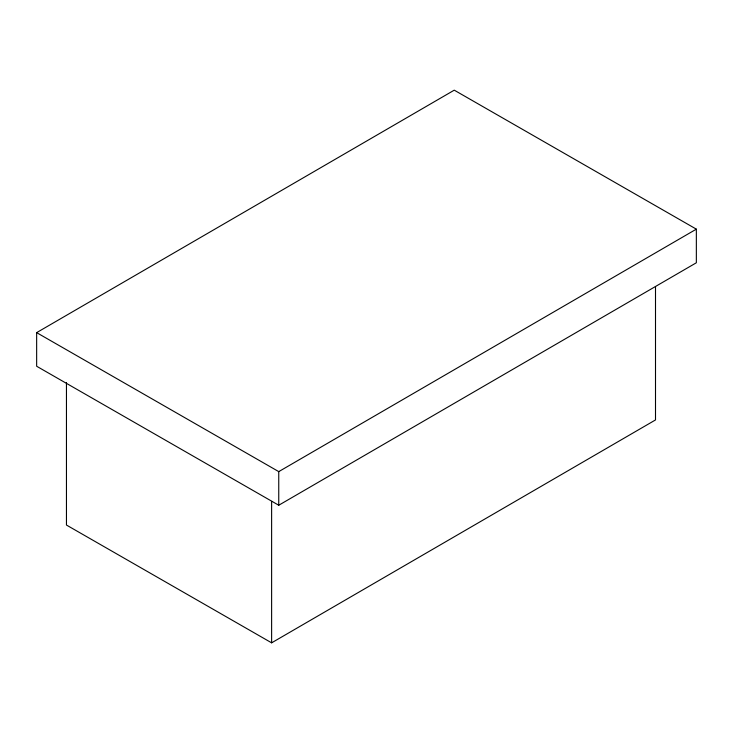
<?xml version="1.0" encoding="UTF-8"?>
<svg xmlns="http://www.w3.org/2000/svg" width="733" height="733" viewBox="0 0 733 733"><rect width="100%" height="100%" fill="white"/><g stroke="black" fill="none" stroke-linecap="round" stroke-linejoin="round"><path stroke-width="1.1" d="M36.65 332.635L454.249 90.168L696.35 229.154L696.35 262.771L278.751 505.239L36.65 366.243L36.65 332.635L278.751 471.621L696.35 229.154M66.456 382.47L66.456 525.048L271.622 642.832L655.504 419.936L655.504 286.493M278.751 471.621L278.751 505.239M271.622 501.399L271.622 642.832"/></g></svg>
